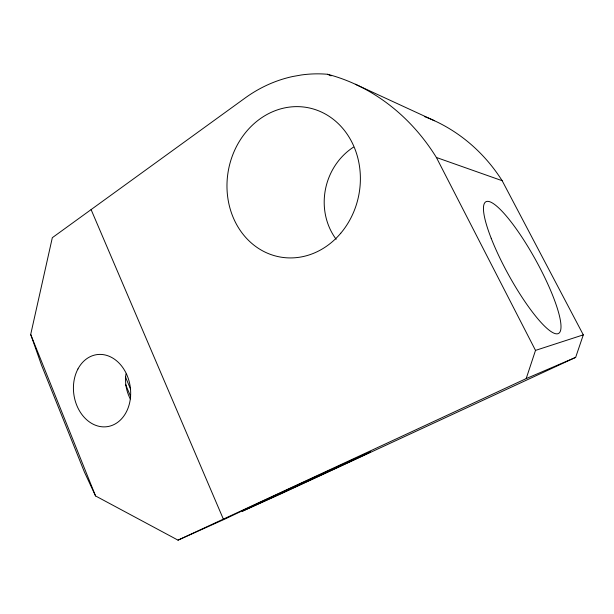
<?xml version="1.0" encoding="UTF-8"?>
<svg xmlns="http://www.w3.org/2000/svg" width="614" height="614" viewBox="0 0 614 614"><rect width="100%" height="100%" fill="white"/><g stroke="black" fill="none" stroke-linecap="round" stroke-linejoin="round"><path stroke-width="0.92" d="M424.543 116.591A169.955 157.184 -89 0 1 502.16 180.708L583.3 334.86L575.656 357.379L279.938 494.308L242.438 511.178L307.353 481.368A68.891 0.391 -24.7 0 0 369.544 452.426A68.891 0.391 -24.7 0 0 327.231 471.399A68.891 0.391 -24.7 0 0 251.986 506.189L224.862 519.083L178.014 540.151L95.554 495.951L84.387 471.974L41.514 365.13L30.7 334.469L52.32 237.695L245.186 97.964A146.393 130.168 -82.7 0 1 292.786 76.497L301.382 74.969A146.393 130.168 -82.7 0 1 327.607 74.279L331.084 75.86M178.014 540.151L526.183 378.608L535.508 350.394L436.393 157.476A208.315 183.041 89.6 0 0 327.607 74.279M526.183 378.608L575.656 357.379M535.508 350.394L583.3 334.86M436.393 157.476L502.16 180.708M355.314 84.233L434.459 120.743M91.095 209.597L223.35 519.114M125.425 376.881L130.59 389.215M125.502 384.272L130.652 396.583M30.7 334.469L95.554 495.951M130.322 398.916A33.609 27.177 81.4 0 1 125.947 373.987M336.157 239.276A61.884 56.772 -74.7 0 1 353.457 147.153M491.185 238.263A75.192 15.457 61.1 0 0 557.949 333.686A75.192 15.457 61.1 0 0 517.64 230.849A75.192 15.457 61.1 0 0 491.185 238.263M340.747 233.236A75.944 66.366 -79.5 0 0 311.091 108.379A75.944 66.366 -79.5 0 0 229.206 205.222A75.944 66.366 -79.5 0 0 340.747 233.236M77.955 368.953A36.387 28.444 81.7 0 0 100.711 426.63A36.387 28.444 81.7 0 0 127.489 376.336A36.387 28.444 81.7 0 0 77.955 368.953"/></g></svg>
